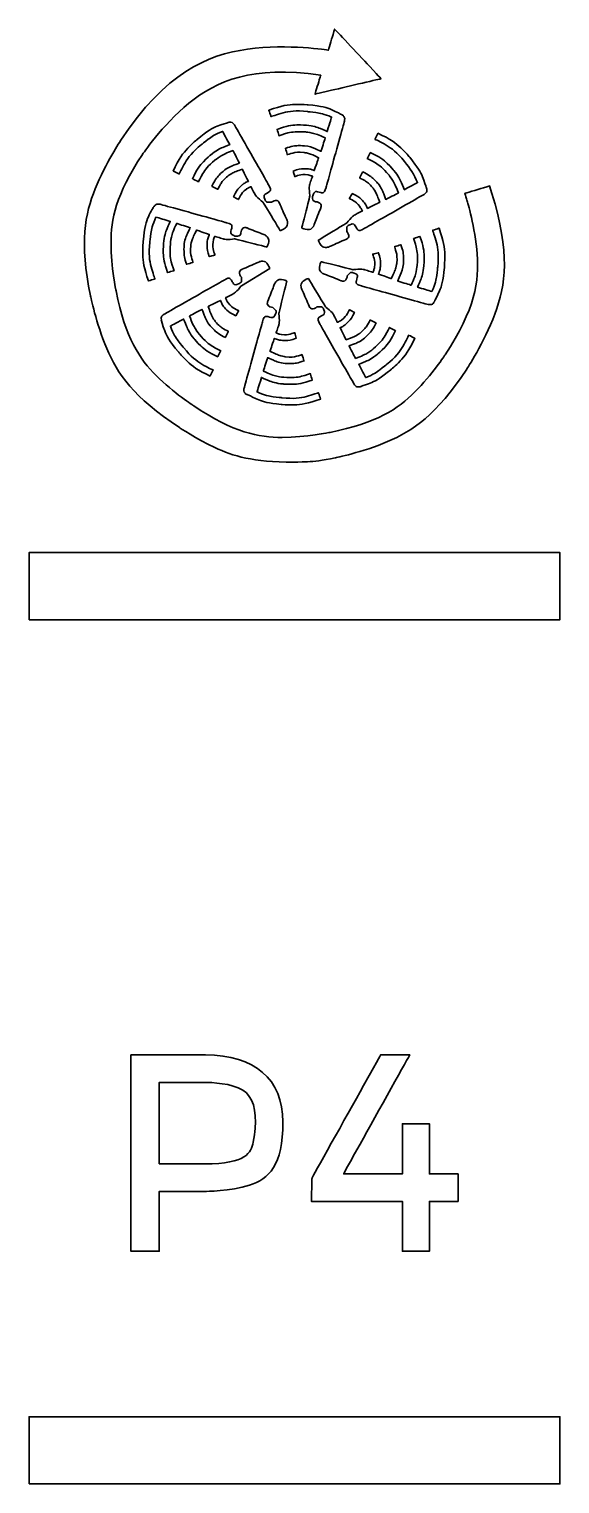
# Model space of a CAD drawing. Extents: x 6336 to 10269, y -393 to 3371.
# Drawn here: x 9128.63 to 9138.13, y 2107.31 to 2133.35 of the extents above; entities that cross this region are included whole.
import ezdxf

# ---------------------------------------------------------------- set-up
doc = ezdxf.new("R2010")
doc.units = 0
doc.header["$LTSCALE"] = 5
doc.layers.add('1', color=7, linetype='CONTINUOUS', true_color=0xffffff)

msp = doc.modelspace()

# ---------------------------------------------------------------- linework, layer by layer
at = {"layer": '1', "color": 7, "linetype": 'Continuous', "lineweight": 35}
for points, knots in [([(9136.909, 2130.409), (9136.909, 2130.409), (9136.868, 2130.543), (9136.868, 2130.543), (9136.868, 2130.543), (9136.868, 2130.543), (9136.425, 2130.409), (9136.425, 2130.409), (9136.425, 2130.409), (9136.425, 2130.409), (9136.466, 2130.274), (9136.466, 2130.274), (9136.466, 2130.274), (9136.755, 2129.34), (9136.611, 2128.336), (9136.073, 2127.52), (9136.073, 2127.52), (9135.594, 2126.797), (9134.862, 2126.303), (9134.012, 2126.13), (9134.012, 2126.13), (9133.163, 2125.955), (9132.296, 2126.124), (9131.572, 2126.604), (9131.572, 2126.604), (9130.848, 2127.081), (9130.354, 2127.813), (9130.182, 2128.664), (9130.182, 2128.664), (9130.007, 2129.513), (9130.175, 2130.38), (9130.655, 2131.104), (9130.655, 2131.104), (9131.339, 2132.139), (9132.616, 2132.705), (9133.846, 2132.523), (9133.846, 2132.523), (9133.846, 2132.523), (9133.743, 2132.185), (9133.743, 2132.185), (9133.743, 2132.185), (9133.743, 2132.185), (9134.927, 2132.461), (9134.927, 2132.461), (9134.927, 2132.461), (9134.927, 2132.461), (9134.095, 2133.349), (9134.095, 2133.349), (9134.095, 2133.349), (9134.095, 2133.349), (9133.981, 2132.971), (9133.981, 2132.971), (9133.981, 2132.971), (9132.553, 2133.212), (9131.066, 2132.567), (9130.268, 2131.359), (9130.268, 2131.359), (9129.721, 2130.533), (9129.529, 2129.542), (9129.726, 2128.572), (9129.726, 2128.572), (9129.924, 2127.599), (9130.489, 2126.763), (9131.316, 2126.216), (9131.316, 2126.216), (9131.925, 2125.813), (9132.631, 2125.599), (9133.357, 2125.599), (9133.357, 2125.599), (9133.608, 2125.599), (9133.86, 2125.625), (9134.105, 2125.675), (9134.105, 2125.675), (9135.076, 2125.873), (9135.912, 2126.437), (9136.459, 2127.264), (9136.459, 2127.264), (9137.075, 2128.195), (9137.239, 2129.341), (9136.909, 2130.409)], [0, 0, 0, 0, 0.047619, 0.047619, 0.047619, 0.071429, 0.095238, 0.095238, 0.095238, 0.119048, 0.142857, 0.142857, 0.142857, 0.166667, 0.190476, 0.190476, 0.190476, 0.214286, 0.238095, 0.238095, 0.238095, 0.261905, 0.285714, 0.285714, 0.285714, 0.309524, 0.333333, 0.333333, 0.333333, 0.357143, 0.380952, 0.380952, 0.380952, 0.404762, 0.428571, 0.428571, 0.428571, 0.452381, 0.47619, 0.47619, 0.47619, 0.5, 0.52381, 0.52381, 0.52381, 0.547619, 0.571429, 0.571429, 0.571429, 0.595238, 0.619048, 0.619048, 0.619048, 0.642857, 0.666667, 0.666667, 0.666667, 0.690476, 0.714286, 0.714286, 0.714286, 0.738095, 0.761905, 0.761905, 0.761905, 0.785714, 0.809524, 0.809524, 0.809524, 0.833333, 0.857143, 0.857143, 0.857143, 0.880952, 0.904762, 0.904762, 0.904762, 0.952381, 1, 1, 1, 1]), ([(9134.232, 2131.812), (9134.232, 2131.812), (9134.217, 2131.82), (9134.217, 2131.82), (9134.217, 2131.82), (9134.217, 2131.82), (9134.216, 2131.82), (9134.216, 2131.82), (9134.216, 2131.82), (9134.043, 2131.918), (9133.869, 2131.97), (9133.622, 2131.994), (9133.622, 2131.994), (9133.395, 2132.013), (9133.144, 2131.981), (9132.918, 2131.897), (9132.918, 2131.897), (9132.918, 2131.897), (9132.955, 2131.782), (9132.955, 2131.782), (9132.955, 2131.782), (9133.167, 2131.861), (9133.397, 2131.898), (9133.612, 2131.872), (9133.612, 2131.872), (9133.764, 2131.859), (9133.901, 2131.833), (9134.041, 2131.775), (9134.041, 2131.775), (9134.02, 2131.707), (9133.992, 2131.614), (9133.962, 2131.516), (9133.962, 2131.516), (9133.841, 2131.573), (9133.715, 2131.615), (9133.589, 2131.628), (9133.589, 2131.628), (9133.422, 2131.644), (9133.233, 2131.618), (9133.064, 2131.554), (9133.064, 2131.554), (9133.064, 2131.554), (9133.102, 2131.441), (9133.102, 2131.441), (9133.102, 2131.441), (9133.255, 2131.499), (9133.424, 2131.52), (9133.577, 2131.508), (9133.577, 2131.508), (9133.695, 2131.495), (9133.813, 2131.455), (9133.926, 2131.402), (9133.926, 2131.402), (9133.898, 2131.311), (9133.871, 2131.225), (9133.849, 2131.16), (9133.849, 2131.16), (9133.757, 2131.206), (9133.641, 2131.253), (9133.553, 2131.261), (9133.553, 2131.261), (9133.447, 2131.268), (9133.323, 2131.255), (9133.214, 2131.214), (9133.214, 2131.214), (9133.214, 2131.214), (9133.251, 2131.1), (9133.251, 2131.1), (9133.251, 2131.1), (9133.345, 2131.136), (9133.448, 2131.152), (9133.543, 2131.14), (9133.543, 2131.14), (9133.616, 2131.133), (9133.725, 2131.089), (9133.809, 2131.046), (9133.809, 2131.046), (9133.785, 2130.978), (9133.757, 2130.897), (9133.73, 2130.817), (9133.73, 2130.817), (9133.694, 2130.831), (9133.658, 2130.843), (9133.628, 2130.847), (9133.628, 2130.847), (9133.543, 2130.854), (9133.443, 2130.843), (9133.355, 2130.809), (9133.355, 2130.809), (9133.355, 2130.809), (9133.381, 2130.709), (9133.381, 2130.709), (9133.381, 2130.709), (9133.458, 2130.739), (9133.541, 2130.752), (9133.616, 2130.742), (9133.616, 2130.742), (9133.616, 2130.742), (9133.698, 2130.718), (9133.698, 2130.718), (9133.698, 2130.718), (9133.672, 2130.64), (9133.652, 2130.578), (9133.647, 2130.56), (9133.647, 2130.56), (9133.633, 2130.519), (9133.652, 2130.367), (9133.652, 2130.367), (9133.652, 2130.367), (9133.652, 2130.367), (9133.506, 2129.792), (9133.506, 2129.792), (9133.506, 2129.792), (9133.506, 2129.792), (9133.547, 2129.768), (9133.608, 2129.76), (9133.608, 2129.76), (9133.669, 2129.75), (9133.719, 2129.823), (9133.719, 2129.823), (9133.719, 2129.823), (9133.719, 2129.823), (9133.813, 2130.068), (9133.848, 2130.149), (9133.848, 2130.149), (9133.882, 2130.231), (9133.786, 2130.256), (9133.759, 2130.258), (9133.759, 2130.258), (9133.732, 2130.262), (9133.703, 2130.284), (9133.7, 2130.317), (9133.7, 2130.317), (9133.697, 2130.349), (9133.7, 2130.363), (9133.725, 2130.41), (9133.725, 2130.41), (9133.746, 2130.457), (9133.801, 2130.434), (9133.847, 2130.422), (9133.847, 2130.422), (9133.895, 2130.41), (9133.92, 2130.442), (9133.941, 2130.515), (9133.941, 2130.515), (9133.962, 2130.588), (9134.248, 2131.619), (9134.271, 2131.704), (9134.271, 2131.704), (9134.284, 2131.754), (9134.266, 2131.782), (9134.247, 2131.799), (9134.247, 2131.799), (9134.247, 2131.799), (9134.249, 2131.803), (9134.249, 2131.803), (9134.249, 2131.803), (9134.249, 2131.803), (9134.232, 2131.812), (9134.232, 2131.812)], [0, 0, 0, 0, 0.02439, 0.02439, 0.02439, 0.036585, 0.04878, 0.04878, 0.04878, 0.060976, 0.073171, 0.073171, 0.073171, 0.085366, 0.097561, 0.097561, 0.097561, 0.109756, 0.121951, 0.121951, 0.121951, 0.134146, 0.146341, 0.146341, 0.146341, 0.158537, 0.170732, 0.170732, 0.170732, 0.182927, 0.195122, 0.195122, 0.195122, 0.207317, 0.219512, 0.219512, 0.219512, 0.231707, 0.243902, 0.243902, 0.243902, 0.256098, 0.268293, 0.268293, 0.268293, 0.280488, 0.292683, 0.292683, 0.292683, 0.304878, 0.317073, 0.317073, 0.317073, 0.329268, 0.341463, 0.341463, 0.341463, 0.353659, 0.365854, 0.365854, 0.365854, 0.378049, 0.390244, 0.390244, 0.390244, 0.402439, 0.414634, 0.414634, 0.414634, 0.426829, 0.439024, 0.439024, 0.439024, 0.45122, 0.463415, 0.463415, 0.463415, 0.47561, 0.487805, 0.487805, 0.487805, 0.5, 0.512195, 0.512195, 0.512195, 0.52439, 0.536585, 0.536585, 0.536585, 0.54878, 0.560976, 0.560976, 0.560976, 0.573171, 0.585366, 0.585366, 0.585366, 0.597561, 0.609756, 0.609756, 0.609756, 0.621951, 0.634146, 0.634146, 0.634146, 0.646341, 0.658537, 0.658537, 0.658537, 0.670732, 0.682927, 0.682927, 0.682927, 0.695122, 0.707317, 0.707317, 0.707317, 0.719512, 0.731707, 0.731707, 0.731707, 0.743902, 0.756098, 0.756098, 0.756098, 0.768293, 0.780488, 0.780488, 0.780488, 0.792683, 0.804878, 0.804878, 0.804878, 0.817073, 0.829268, 0.829268, 0.829268, 0.841463, 0.853659, 0.853659, 0.853659, 0.865854, 0.878049, 0.878049, 0.878049, 0.890244, 0.902439, 0.902439, 0.902439, 0.914634, 0.926829, 0.926829, 0.926829, 0.939024, 0.95122, 0.95122, 0.95122, 0.97561, 1, 1, 1, 1]), ([(9132.302, 2131.633), (9132.275, 2131.678), (9132.241, 2131.684), (9132.215, 2131.682), (9132.215, 2131.682), (9132.215, 2131.682), (9132.214, 2131.684), (9132.214, 2131.684), (9132.214, 2131.684), (9132.214, 2131.684), (9132.201, 2131.681), (9132.201, 2131.681), (9132.201, 2131.681), (9132.201, 2131.681), (9132.183, 2131.676), (9132.183, 2131.676), (9132.183, 2131.676), (9132.183, 2131.676), (9132.177, 2131.673), (9132.177, 2131.673), (9132.177, 2131.673), (9131.987, 2131.621), (9131.827, 2131.533), (9131.635, 2131.376), (9131.635, 2131.376), (9131.461, 2131.23), (9131.307, 2131.03), (9131.206, 2130.809), (9131.206, 2130.809), (9131.206, 2130.809), (9131.313, 2130.755), (9131.313, 2130.755), (9131.313, 2130.755), (9131.407, 2130.96), (9131.545, 2131.15), (9131.713, 2131.284), (9131.713, 2131.284), (9131.832, 2131.382), (9131.948, 2131.461), (9132.09, 2131.519), (9132.09, 2131.519), (9132.123, 2131.458), (9132.17, 2131.372), (9132.218, 2131.281), (9132.218, 2131.281), (9132.091, 2131.235), (9131.97, 2131.175), (9131.872, 2131.094), (9131.872, 2131.094), (9131.742, 2130.987), (9131.627, 2130.836), (9131.551, 2130.672), (9131.551, 2130.672), (9131.551, 2130.672), (9131.658, 2130.618), (9131.658, 2130.618), (9131.658, 2130.618), (9131.726, 2130.766), (9131.83, 2130.901), (9131.949, 2131.001), (9131.949, 2131.001), (9132.04, 2131.076), (9132.155, 2131.132), (9132.275, 2131.175), (9132.275, 2131.175), (9132.319, 2131.091), (9132.36, 2131.012), (9132.391, 2130.95), (9132.391, 2130.95), (9132.293, 2130.917), (9132.174, 2130.867), (9132.106, 2130.809), (9132.106, 2130.809), (9132.025, 2130.74), (9131.947, 2130.643), (9131.898, 2130.536), (9131.898, 2130.536), (9131.898, 2130.536), (9132.005, 2130.482), (9132.005, 2130.482), (9132.005, 2130.482), (9132.046, 2130.574), (9132.108, 2130.658), (9132.183, 2130.718), (9132.183, 2130.718), (9132.24, 2130.765), (9132.352, 2130.812), (9132.444, 2130.841), (9132.444, 2130.841), (9132.475, 2130.776), (9132.513, 2130.698), (9132.551, 2130.624), (9132.551, 2130.624), (9132.512, 2130.608), (9132.477, 2130.59), (9132.451, 2130.57), (9132.451, 2130.57), (9132.386, 2130.514), (9132.323, 2130.437), (9132.285, 2130.349), (9132.285, 2130.349), (9132.285, 2130.349), (9132.374, 2130.298), (9132.374, 2130.298), (9132.374, 2130.298), (9132.407, 2130.372), (9132.456, 2130.441), (9132.517, 2130.486), (9132.517, 2130.486), (9132.517, 2130.486), (9132.598, 2130.53), (9132.598, 2130.53), (9132.598, 2130.53), (9132.635, 2130.457), (9132.665, 2130.4), (9132.673, 2130.383), (9132.673, 2130.383), (9132.694, 2130.344), (9132.815, 2130.25), (9132.815, 2130.25), (9132.815, 2130.25), (9132.815, 2130.25), (9133.12, 2129.742), (9133.12, 2129.742), (9133.12, 2129.742), (9133.12, 2129.742), (9133.165, 2129.754), (9133.215, 2129.792), (9133.215, 2129.792), (9133.265, 2129.829), (9133.248, 2129.916), (9133.248, 2129.916), (9133.248, 2129.916), (9133.248, 2129.916), (9133.14, 2130.155), (9133.107, 2130.236), (9133.107, 2130.236), (9133.074, 2130.317), (9132.987, 2130.266), (9132.967, 2130.25), (9132.967, 2130.25), (9132.967, 2130.25), (9132.885, 2130.25), (9132.885, 2130.25), (9132.885, 2130.25), (9132.861, 2130.271), (9132.851, 2130.284), (9132.834, 2130.334), (9132.834, 2130.334), (9132.819, 2130.383), (9132.873, 2130.403), (9132.913, 2130.428), (9132.913, 2130.428), (9132.954, 2130.452), (9132.95, 2130.495), (9132.913, 2130.56), (9132.913, 2130.56), (9132.877, 2130.626), (9132.348, 2131.556), (9132.302, 2131.633)], [0, 0, 0, 0, 0.02439, 0.02439, 0.02439, 0.036585, 0.04878, 0.04878, 0.04878, 0.060976, 0.073171, 0.073171, 0.073171, 0.085366, 0.097561, 0.097561, 0.097561, 0.109756, 0.121951, 0.121951, 0.121951, 0.134146, 0.146341, 0.146341, 0.146341, 0.158537, 0.170732, 0.170732, 0.170732, 0.182927, 0.195122, 0.195122, 0.195122, 0.207317, 0.219512, 0.219512, 0.219512, 0.231707, 0.243902, 0.243902, 0.243902, 0.256098, 0.268293, 0.268293, 0.268293, 0.280488, 0.292683, 0.292683, 0.292683, 0.304878, 0.317073, 0.317073, 0.317073, 0.329268, 0.341463, 0.341463, 0.341463, 0.353659, 0.365854, 0.365854, 0.365854, 0.378049, 0.390244, 0.390244, 0.390244, 0.402439, 0.414634, 0.414634, 0.414634, 0.426829, 0.439024, 0.439024, 0.439024, 0.45122, 0.463415, 0.463415, 0.463415, 0.47561, 0.487805, 0.487805, 0.487805, 0.5, 0.512195, 0.512195, 0.512195, 0.52439, 0.536585, 0.536585, 0.536585, 0.54878, 0.560976, 0.560976, 0.560976, 0.573171, 0.585366, 0.585366, 0.585366, 0.597561, 0.609756, 0.609756, 0.609756, 0.621951, 0.634146, 0.634146, 0.634146, 0.646341, 0.658537, 0.658537, 0.658537, 0.670732, 0.682927, 0.682927, 0.682927, 0.695122, 0.707317, 0.707317, 0.707317, 0.719512, 0.731707, 0.731707, 0.731707, 0.743902, 0.756098, 0.756098, 0.756098, 0.768293, 0.780488, 0.780488, 0.780488, 0.792683, 0.804878, 0.804878, 0.804878, 0.817073, 0.829268, 0.829268, 0.829268, 0.841463, 0.853659, 0.853659, 0.853659, 0.865854, 0.878049, 0.878049, 0.878049, 0.890244, 0.902439, 0.902439, 0.902439, 0.914634, 0.926829, 0.926829, 0.926829, 0.939024, 0.95122, 0.95122, 0.95122, 0.97561, 1, 1, 1, 1]), ([(9135.345, 2130.978), (9135.443, 2130.859), (9135.522, 2130.743), (9135.579, 2130.601), (9135.579, 2130.601), (9135.518, 2130.568), (9135.432, 2130.522), (9135.342, 2130.474), (9135.342, 2130.474), (9135.295, 2130.6), (9135.235, 2130.721), (9135.154, 2130.819), (9135.154, 2130.819), (9135.049, 2130.949), (9134.897, 2131.063), (9134.733, 2131.138), (9134.733, 2131.138), (9134.733, 2131.138), (9134.678, 2131.031), (9134.678, 2131.031), (9134.678, 2131.031), (9134.827, 2130.964), (9134.962, 2130.861), (9135.062, 2130.742), (9135.062, 2130.742), (9135.137, 2130.65), (9135.193, 2130.536), (9135.235, 2130.416), (9135.235, 2130.416), (9135.152, 2130.372), (9135.071, 2130.331), (9135.01, 2130.3), (9135.01, 2130.3), (9134.977, 2130.398), (9134.928, 2130.515), (9134.871, 2130.585), (9134.871, 2130.585), (9134.801, 2130.664), (9134.704, 2130.743), (9134.598, 2130.792), (9134.598, 2130.792), (9134.598, 2130.792), (9134.543, 2130.685), (9134.543, 2130.685), (9134.543, 2130.685), (9134.635, 2130.644), (9134.719, 2130.583), (9134.778, 2130.507), (9134.778, 2130.507), (9134.825, 2130.451), (9134.872, 2130.34), (9134.902, 2130.247), (9134.902, 2130.247), (9134.837, 2130.217), (9134.759, 2130.178), (9134.684, 2130.141), (9134.684, 2130.141), (9134.669, 2130.178), (9134.65, 2130.213), (9134.629, 2130.239), (9134.629, 2130.239), (9134.575, 2130.305), (9134.498, 2130.368), (9134.411, 2130.406), (9134.411, 2130.406), (9134.411, 2130.406), (9134.358, 2130.315), (9134.358, 2130.315), (9134.358, 2130.315), (9134.435, 2130.282), (9134.502, 2130.234), (9134.547, 2130.173), (9134.547, 2130.173), (9134.547, 2130.173), (9134.592, 2130.093), (9134.592, 2130.093), (9134.592, 2130.093), (9134.519, 2130.056), (9134.462, 2130.027), (9134.446, 2130.019), (9134.446, 2130.019), (9134.406, 2129.999), (9134.311, 2129.878), (9134.311, 2129.878), (9134.311, 2129.878), (9134.311, 2129.878), (9133.804, 2129.572), (9133.804, 2129.572), (9133.804, 2129.572), (9133.804, 2129.572), (9133.817, 2129.527), (9133.854, 2129.478), (9133.854, 2129.478), (9133.891, 2129.428), (9133.976, 2129.445), (9133.976, 2129.445), (9133.976, 2129.445), (9133.976, 2129.445), (9134.217, 2129.553), (9134.298, 2129.584), (9134.298, 2129.584), (9134.379, 2129.619), (9134.328, 2129.705), (9134.311, 2129.726), (9134.311, 2129.726), (9134.311, 2129.726), (9134.311, 2129.808), (9134.311, 2129.808), (9134.311, 2129.808), (9134.332, 2129.832), (9134.346, 2129.841), (9134.394, 2129.858), (9134.394, 2129.858), (9134.443, 2129.875), (9134.465, 2129.821), (9134.49, 2129.778), (9134.49, 2129.778), (9134.515, 2129.738), (9134.556, 2129.742), (9134.622, 2129.778), (9134.622, 2129.778), (9134.688, 2129.816), (9135.618, 2130.346), (9135.695, 2130.39), (9135.695, 2130.39), (9135.739, 2130.416), (9135.746, 2130.451), (9135.744, 2130.476), (9135.744, 2130.476), (9135.744, 2130.476), (9135.745, 2130.476), (9135.745, 2130.476), (9135.745, 2130.476), (9135.745, 2130.476), (9135.744, 2130.479), (9135.744, 2130.479), (9135.744, 2130.479), (9135.744, 2130.479), (9135.738, 2130.511), (9135.738, 2130.511), (9135.738, 2130.511), (9135.738, 2130.511), (9135.729, 2130.531), (9135.729, 2130.531), (9135.729, 2130.531), (9135.676, 2130.713), (9135.589, 2130.869), (9135.438, 2131.055), (9135.438, 2131.055), (9135.292, 2131.23), (9135.091, 2131.384), (9134.87, 2131.484), (9134.87, 2131.484), (9134.87, 2131.484), (9134.816, 2131.377), (9134.816, 2131.377), (9134.816, 2131.377), (9135.022, 2131.284), (9135.211, 2131.145), (9135.345, 2130.978)], [0, 0, 0, 0, 0.02439, 0.02439, 0.02439, 0.036585, 0.04878, 0.04878, 0.04878, 0.060976, 0.073171, 0.073171, 0.073171, 0.085366, 0.097561, 0.097561, 0.097561, 0.109756, 0.121951, 0.121951, 0.121951, 0.134146, 0.146341, 0.146341, 0.146341, 0.158537, 0.170732, 0.170732, 0.170732, 0.182927, 0.195122, 0.195122, 0.195122, 0.207317, 0.219512, 0.219512, 0.219512, 0.231707, 0.243902, 0.243902, 0.243902, 0.256098, 0.268293, 0.268293, 0.268293, 0.280488, 0.292683, 0.292683, 0.292683, 0.304878, 0.317073, 0.317073, 0.317073, 0.329268, 0.341463, 0.341463, 0.341463, 0.353659, 0.365854, 0.365854, 0.365854, 0.378049, 0.390244, 0.390244, 0.390244, 0.402439, 0.414634, 0.414634, 0.414634, 0.426829, 0.439024, 0.439024, 0.439024, 0.45122, 0.463415, 0.463415, 0.463415, 0.47561, 0.487805, 0.487805, 0.487805, 0.5, 0.512195, 0.512195, 0.512195, 0.52439, 0.536585, 0.536585, 0.536585, 0.54878, 0.560976, 0.560976, 0.560976, 0.573171, 0.585366, 0.585366, 0.585366, 0.597561, 0.609756, 0.609756, 0.609756, 0.621951, 0.634146, 0.634146, 0.634146, 0.646341, 0.658537, 0.658537, 0.658537, 0.670732, 0.682927, 0.682927, 0.682927, 0.695122, 0.707317, 0.707317, 0.707317, 0.719512, 0.731707, 0.731707, 0.731707, 0.743902, 0.756098, 0.756098, 0.756098, 0.768293, 0.780488, 0.780488, 0.780488, 0.792683, 0.804878, 0.804878, 0.804878, 0.817073, 0.829268, 0.829268, 0.829268, 0.841463, 0.853659, 0.853659, 0.853659, 0.865854, 0.878049, 0.878049, 0.878049, 0.890244, 0.902439, 0.902439, 0.902439, 0.914634, 0.926829, 0.926829, 0.926829, 0.939024, 0.95122, 0.95122, 0.95122, 0.97561, 1, 1, 1, 1]), ([(9130.896, 2129.985), (9130.962, 2129.965), (9131.055, 2129.937), (9131.153, 2129.906), (9131.153, 2129.906), (9131.092, 2129.779), (9131.046, 2129.645), (9131.034, 2129.513), (9131.034, 2129.513), (9131.018, 2129.347), (9131.043, 2129.159), (9131.105, 2128.99), (9131.105, 2128.99), (9131.105, 2128.99), (9131.22, 2129.027), (9131.22, 2129.027), (9131.22, 2129.027), (9131.163, 2129.181), (9131.14, 2129.348), (9131.155, 2129.502), (9131.155, 2129.502), (9131.167, 2129.626), (9131.21, 2129.752), (9131.268, 2129.87), (9131.268, 2129.87), (9131.358, 2129.842), (9131.444, 2129.815), (9131.51, 2129.793), (9131.51, 2129.793), (9131.461, 2129.698), (9131.409, 2129.572), (9131.4, 2129.479), (9131.4, 2129.479), (9131.395, 2129.372), (9131.406, 2129.248), (9131.447, 2129.138), (9131.447, 2129.138), (9131.447, 2129.138), (9131.561, 2129.175), (9131.561, 2129.175), (9131.561, 2129.175), (9131.526, 2129.27), (9131.509, 2129.373), (9131.52, 2129.469), (9131.52, 2129.469), (9131.529, 2129.546), (9131.579, 2129.665), (9131.625, 2129.752), (9131.625, 2129.752), (9131.691, 2129.728), (9131.773, 2129.7), (9131.852, 2129.674), (9131.852, 2129.674), (9131.834, 2129.631), (9131.819, 2129.589), (9131.815, 2129.553), (9131.815, 2129.553), (9131.808, 2129.469), (9131.818, 2129.369), (9131.852, 2129.28), (9131.852, 2129.28), (9131.852, 2129.28), (9131.952, 2129.307), (9131.952, 2129.307), (9131.952, 2129.307), (9131.923, 2129.384), (9131.909, 2129.465), (9131.92, 2129.541), (9131.92, 2129.541), (9131.923, 2129.57), (9131.936, 2129.605), (9131.951, 2129.642), (9131.951, 2129.642), (9132.032, 2129.615), (9132.097, 2129.595), (9132.114, 2129.59), (9132.114, 2129.59), (9132.157, 2129.575), (9132.309, 2129.594), (9132.309, 2129.594), (9132.309, 2129.594), (9132.309, 2129.594), (9132.884, 2129.448), (9132.884, 2129.448), (9132.884, 2129.448), (9132.884, 2129.448), (9132.907, 2129.489), (9132.917, 2129.55), (9132.917, 2129.55), (9132.925, 2129.612), (9132.852, 2129.662), (9132.852, 2129.662), (9132.852, 2129.662), (9132.852, 2129.662), (9132.608, 2129.756), (9132.527, 2129.79), (9132.527, 2129.79), (9132.447, 2129.825), (9132.421, 2129.727), (9132.418, 2129.701), (9132.418, 2129.701), (9132.415, 2129.675), (9132.391, 2129.645), (9132.359, 2129.642), (9132.359, 2129.642), (9132.328, 2129.64), (9132.311, 2129.642), (9132.265, 2129.666), (9132.265, 2129.666), (9132.219, 2129.69), (9132.241, 2129.743), (9132.254, 2129.789), (9132.254, 2129.789), (9132.266, 2129.836), (9132.234, 2129.863), (9132.16, 2129.882), (9132.16, 2129.882), (9132.087, 2129.905), (9131.057, 2130.191), (9130.971, 2130.213), (9130.971, 2130.213), (9130.907, 2130.229), (9130.875, 2130.192), (9130.863, 2130.172), (9130.863, 2130.172), (9130.863, 2130.172), (9130.859, 2130.173), (9130.859, 2130.173), (9130.859, 2130.173), (9130.748, 2129.991), (9130.692, 2129.809), (9130.668, 2129.547), (9130.668, 2129.547), (9130.647, 2129.319), (9130.68, 2129.069), (9130.764, 2128.841), (9130.764, 2128.841), (9130.764, 2128.841), (9130.878, 2128.879), (9130.878, 2128.879), (9130.878, 2128.879), (9130.8, 2129.091), (9130.763, 2129.322), (9130.788, 2129.536), (9130.788, 2129.536), (9130.804, 2129.695), (9130.831, 2129.838), (9130.896, 2129.985)], [0, 0, 0, 0, 0.026316, 0.026316, 0.026316, 0.039474, 0.052632, 0.052632, 0.052632, 0.065789, 0.078947, 0.078947, 0.078947, 0.092105, 0.105263, 0.105263, 0.105263, 0.118421, 0.131579, 0.131579, 0.131579, 0.144737, 0.157895, 0.157895, 0.157895, 0.171053, 0.184211, 0.184211, 0.184211, 0.197368, 0.210526, 0.210526, 0.210526, 0.223684, 0.236842, 0.236842, 0.236842, 0.25, 0.263158, 0.263158, 0.263158, 0.276316, 0.289474, 0.289474, 0.289474, 0.302632, 0.315789, 0.315789, 0.315789, 0.328947, 0.342105, 0.342105, 0.342105, 0.355263, 0.368421, 0.368421, 0.368421, 0.381579, 0.394737, 0.394737, 0.394737, 0.407895, 0.421053, 0.421053, 0.421053, 0.434211, 0.447368, 0.447368, 0.447368, 0.460526, 0.473684, 0.473684, 0.473684, 0.486842, 0.5, 0.5, 0.5, 0.513158, 0.526316, 0.526316, 0.526316, 0.539474, 0.552632, 0.552632, 0.552632, 0.565789, 0.578947, 0.578947, 0.578947, 0.592105, 0.605263, 0.605263, 0.605263, 0.618421, 0.631579, 0.631579, 0.631579, 0.644737, 0.657895, 0.657895, 0.657895, 0.671053, 0.684211, 0.684211, 0.684211, 0.697368, 0.710526, 0.710526, 0.710526, 0.723684, 0.736842, 0.736842, 0.736842, 0.75, 0.763158, 0.763158, 0.763158, 0.776316, 0.789474, 0.789474, 0.789474, 0.802632, 0.815789, 0.815789, 0.815789, 0.828947, 0.842105, 0.842105, 0.842105, 0.855263, 0.868421, 0.868421, 0.868421, 0.881579, 0.894737, 0.894737, 0.894737, 0.907895, 0.921053, 0.921053, 0.921053, 0.934211, 0.947368, 0.947368, 0.947368, 0.973684, 1, 1, 1, 1]), ([(9135.836, 2128.652), (9135.769, 2128.671), (9135.675, 2128.7), (9135.578, 2128.73), (9135.578, 2128.73), (9135.636, 2128.855), (9135.681, 2128.986), (9135.693, 2129.114), (9135.693, 2129.114), (9135.709, 2129.282), (9135.683, 2129.469), (9135.622, 2129.638), (9135.622, 2129.638), (9135.622, 2129.638), (9135.507, 2129.601), (9135.507, 2129.601), (9135.507, 2129.601), (9135.564, 2129.447), (9135.586, 2129.28), (9135.573, 2129.126), (9135.573, 2129.126), (9135.561, 2129.005), (9135.519, 2128.882), (9135.462, 2128.766), (9135.462, 2128.766), (9135.373, 2128.794), (9135.287, 2128.821), (9135.221, 2128.843), (9135.221, 2128.843), (9135.269, 2128.936), (9135.318, 2129.059), (9135.327, 2129.149), (9135.327, 2129.149), (9135.333, 2129.255), (9135.321, 2129.38), (9135.28, 2129.489), (9135.28, 2129.489), (9135.28, 2129.489), (9135.167, 2129.454), (9135.167, 2129.454), (9135.167, 2129.454), (9135.202, 2129.358), (9135.218, 2129.255), (9135.206, 2129.159), (9135.206, 2129.159), (9135.199, 2129.084), (9135.152, 2128.971), (9135.107, 2128.884), (9135.107, 2128.884), (9135.039, 2128.908), (9134.958, 2128.936), (9134.879, 2128.962), (9134.879, 2128.962), (9134.895, 2129.002), (9134.908, 2129.041), (9134.912, 2129.075), (9134.912, 2129.075), (9134.92, 2129.159), (9134.908, 2129.259), (9134.875, 2129.348), (9134.875, 2129.348), (9134.875, 2129.348), (9134.774, 2129.321), (9134.774, 2129.321), (9134.774, 2129.321), (9134.805, 2129.244), (9134.818, 2129.162), (9134.807, 2129.086), (9134.807, 2129.086), (9134.804, 2129.06), (9134.793, 2129.028), (9134.78, 2128.995), (9134.78, 2128.995), (9134.701, 2129.02), (9134.64, 2129.04), (9134.623, 2129.046), (9134.623, 2129.046), (9134.58, 2129.059), (9134.428, 2129.042), (9134.428, 2129.042), (9134.428, 2129.042), (9134.428, 2129.042), (9133.854, 2129.186), (9133.854, 2129.186), (9133.854, 2129.186), (9133.854, 2129.186), (9133.83, 2129.146), (9133.822, 2129.083), (9133.822, 2129.083), (9133.812, 2129.023), (9133.885, 2128.973), (9133.885, 2128.973), (9133.885, 2128.973), (9133.885, 2128.973), (9134.131, 2128.879), (9134.212, 2128.844), (9134.212, 2128.844), (9134.291, 2128.811), (9134.318, 2128.908), (9134.32, 2128.934), (9134.32, 2128.934), (9134.32, 2128.934), (9134.379, 2128.991), (9134.379, 2128.991), (9134.379, 2128.991), (9134.411, 2128.995), (9134.425, 2128.991), (9134.472, 2128.969), (9134.472, 2128.969), (9134.519, 2128.946), (9134.495, 2128.892), (9134.484, 2128.846), (9134.484, 2128.846), (9134.472, 2128.798), (9134.504, 2128.773), (9134.577, 2128.751), (9134.577, 2128.751), (9134.65, 2128.731), (9135.68, 2128.443), (9135.767, 2128.421), (9135.767, 2128.421), (9135.822, 2128.407), (9135.852, 2128.432), (9135.868, 2128.454), (9135.868, 2128.454), (9135.868, 2128.454), (9135.868, 2128.454), (9135.868, 2128.454), (9135.868, 2128.454), (9135.868, 2128.454), (9135.881, 2128.476), (9135.881, 2128.476), (9135.881, 2128.476), (9135.881, 2128.476), (9135.888, 2128.491), (9135.888, 2128.491), (9135.888, 2128.491), (9135.984, 2128.662), (9136.036, 2128.836), (9136.059, 2129.081), (9136.059, 2129.081), (9136.081, 2129.307), (9136.046, 2129.558), (9135.964, 2129.785), (9135.964, 2129.785), (9135.964, 2129.785), (9135.848, 2129.748), (9135.848, 2129.748), (9135.848, 2129.748), (9135.928, 2129.536), (9135.964, 2129.305), (9135.939, 2129.091), (9135.939, 2129.091), (9135.924, 2128.935), (9135.899, 2128.795), (9135.836, 2128.652)], [0, 0, 0, 0, 0.025, 0.025, 0.025, 0.0375, 0.05, 0.05, 0.05, 0.0625, 0.075, 0.075, 0.075, 0.0875, 0.1, 0.1, 0.1, 0.1125, 0.125, 0.125, 0.125, 0.1375, 0.15, 0.15, 0.15, 0.1625, 0.175, 0.175, 0.175, 0.1875, 0.2, 0.2, 0.2, 0.2125, 0.225, 0.225, 0.225, 0.2375, 0.25, 0.25, 0.25, 0.2625, 0.275, 0.275, 0.275, 0.2875, 0.3, 0.3, 0.3, 0.3125, 0.325, 0.325, 0.325, 0.3375, 0.35, 0.35, 0.35, 0.3625, 0.375, 0.375, 0.375, 0.3875, 0.4, 0.4, 0.4, 0.4125, 0.425, 0.425, 0.425, 0.4375, 0.45, 0.45, 0.45, 0.4625, 0.475, 0.475, 0.475, 0.4875, 0.5, 0.5, 0.5, 0.5125, 0.525, 0.525, 0.525, 0.5375, 0.55, 0.55, 0.55, 0.5625, 0.575, 0.575, 0.575, 0.5875, 0.6, 0.6, 0.6, 0.6125, 0.625, 0.625, 0.625, 0.6375, 0.65, 0.65, 0.65, 0.6625, 0.675, 0.675, 0.675, 0.6875, 0.7, 0.7, 0.7, 0.7125, 0.725, 0.725, 0.725, 0.7375, 0.75, 0.75, 0.75, 0.7625, 0.775, 0.775, 0.775, 0.7875, 0.8, 0.8, 0.8, 0.8125, 0.825, 0.825, 0.825, 0.8375, 0.85, 0.85, 0.85, 0.8625, 0.875, 0.875, 0.875, 0.8875, 0.9, 0.9, 0.9, 0.9125, 0.925, 0.925, 0.925, 0.9375, 0.95, 0.95, 0.95, 0.975, 1, 1, 1, 1]), ([(9132.426, 2128.756), (9132.426, 2128.756), (9132.934, 2129.062), (9132.934, 2129.062), (9132.934, 2129.062), (9132.934, 2129.062), (9132.921, 2129.108), (9132.884, 2129.157), (9132.884, 2129.157), (9132.848, 2129.208), (9132.761, 2129.191), (9132.761, 2129.191), (9132.761, 2129.191), (9132.761, 2129.191), (9132.522, 2129.083), (9132.439, 2129.05), (9132.439, 2129.05), (9132.359, 2129.017), (9132.409, 2128.93), (9132.426, 2128.909), (9132.426, 2128.909), (9132.426, 2128.909), (9132.426, 2128.828), (9132.426, 2128.828), (9132.426, 2128.828), (9132.405, 2128.803), (9132.392, 2128.794), (9132.342, 2128.776), (9132.342, 2128.776), (9132.292, 2128.761), (9132.272, 2128.814), (9132.248, 2128.856), (9132.248, 2128.856), (9132.222, 2128.896), (9132.181, 2128.894), (9132.115, 2128.856), (9132.115, 2128.856), (9132.05, 2128.819), (9131.12, 2128.289), (9131.042, 2128.244), (9131.042, 2128.244), (9130.993, 2128.214), (9130.99, 2128.174), (9130.995, 2128.148), (9130.995, 2128.148), (9130.995, 2128.148), (9130.992, 2128.147), (9130.992, 2128.147), (9130.992, 2128.147), (9131.044, 2127.94), (9131.132, 2127.772), (9131.301, 2127.57), (9131.301, 2127.57), (9131.447, 2127.394), (9131.647, 2127.241), (9131.866, 2127.139), (9131.866, 2127.139), (9131.866, 2127.139), (9131.921, 2127.246), (9131.921, 2127.246), (9131.921, 2127.246), (9131.716, 2127.341), (9131.526, 2127.479), (9131.393, 2127.647), (9131.393, 2127.647), (9131.292, 2127.768), (9131.212, 2127.885), (9131.155, 2128.032), (9131.155, 2128.032), (9131.215, 2128.065), (9131.301, 2128.111), (9131.392, 2128.159), (9131.392, 2128.159), (9131.439, 2128.03), (9131.5, 2127.905), (9131.582, 2127.805), (9131.582, 2127.805), (9131.688, 2127.675), (9131.841, 2127.56), (9132.004, 2127.485), (9132.004, 2127.485), (9132.004, 2127.485), (9132.058, 2127.592), (9132.058, 2127.592), (9132.058, 2127.592), (9131.909, 2127.661), (9131.775, 2127.763), (9131.676, 2127.883), (9131.676, 2127.883), (9131.599, 2127.976), (9131.54, 2128.093), (9131.498, 2128.216), (9131.498, 2128.216), (9131.582, 2128.26), (9131.662, 2128.302), (9131.724, 2128.332), (9131.724, 2128.332), (9131.756, 2128.233), (9131.808, 2128.11), (9131.866, 2128.04), (9131.866, 2128.04), (9131.937, 2127.959), (9132.033, 2127.88), (9132.14, 2127.831), (9132.14, 2127.831), (9132.14, 2127.831), (9132.195, 2127.938), (9132.195, 2127.938), (9132.195, 2127.938), (9132.103, 2127.98), (9132.019, 2128.041), (9131.959, 2128.116), (9131.959, 2128.116), (9131.91, 2128.176), (9131.862, 2128.292), (9131.833, 2128.385), (9131.833, 2128.385), (9131.898, 2128.416), (9131.976, 2128.454), (9132.05, 2128.492), (9132.05, 2128.492), (9132.067, 2128.451), (9132.086, 2128.412), (9132.107, 2128.384), (9132.107, 2128.384), (9132.162, 2128.32), (9132.239, 2128.256), (9132.328, 2128.218), (9132.328, 2128.218), (9132.328, 2128.218), (9132.379, 2128.309), (9132.379, 2128.309), (9132.379, 2128.309), (9132.304, 2128.341), (9132.235, 2128.39), (9132.19, 2128.451), (9132.19, 2128.451), (9132.173, 2128.472), (9132.157, 2128.505), (9132.143, 2128.539), (9132.143, 2128.539), (9132.216, 2128.577), (9132.275, 2128.607), (9132.291, 2128.616), (9132.291, 2128.616), (9132.332, 2128.637), (9132.426, 2128.756), (9132.426, 2128.756)], [0, 0, 0, 0, 0.026316, 0.026316, 0.026316, 0.039474, 0.052632, 0.052632, 0.052632, 0.065789, 0.078947, 0.078947, 0.078947, 0.092105, 0.105263, 0.105263, 0.105263, 0.118421, 0.131579, 0.131579, 0.131579, 0.144737, 0.157895, 0.157895, 0.157895, 0.171053, 0.184211, 0.184211, 0.184211, 0.197368, 0.210526, 0.210526, 0.210526, 0.223684, 0.236842, 0.236842, 0.236842, 0.25, 0.263158, 0.263158, 0.263158, 0.276316, 0.289474, 0.289474, 0.289474, 0.302632, 0.315789, 0.315789, 0.315789, 0.328947, 0.342105, 0.342105, 0.342105, 0.355263, 0.368421, 0.368421, 0.368421, 0.381579, 0.394737, 0.394737, 0.394737, 0.407895, 0.421053, 0.421053, 0.421053, 0.434211, 0.447368, 0.447368, 0.447368, 0.460526, 0.473684, 0.473684, 0.473684, 0.486842, 0.5, 0.5, 0.5, 0.513158, 0.526316, 0.526316, 0.526316, 0.539474, 0.552632, 0.552632, 0.552632, 0.565789, 0.578947, 0.578947, 0.578947, 0.592105, 0.605263, 0.605263, 0.605263, 0.618421, 0.631579, 0.631579, 0.631579, 0.644737, 0.657895, 0.657895, 0.657895, 0.671053, 0.684211, 0.684211, 0.684211, 0.697368, 0.710526, 0.710526, 0.710526, 0.723684, 0.736842, 0.736842, 0.736842, 0.75, 0.763158, 0.763158, 0.763158, 0.776316, 0.789474, 0.789474, 0.789474, 0.802632, 0.815789, 0.815789, 0.815789, 0.828947, 0.842105, 0.842105, 0.842105, 0.855263, 0.868421, 0.868421, 0.868421, 0.881579, 0.894737, 0.894737, 0.894737, 0.907895, 0.921053, 0.921053, 0.921053, 0.934211, 0.947368, 0.947368, 0.947368, 0.973684, 1, 1, 1, 1]), ([(9132.529, 2126.806), (9132.529, 2126.806), (9132.574, 2126.79), (9132.574, 2126.79), (9132.574, 2126.79), (9132.737, 2126.702), (9132.905, 2126.654), (9133.138, 2126.631), (9133.138, 2126.631), (9133.365, 2126.61), (9133.616, 2126.643), (9133.844, 2126.727), (9133.844, 2126.727), (9133.844, 2126.727), (9133.805, 2126.841), (9133.805, 2126.841), (9133.805, 2126.841), (9133.594, 2126.763), (9133.362, 2126.727), (9133.149, 2126.751), (9133.149, 2126.751), (9132.991, 2126.767), (9132.851, 2126.793), (9132.706, 2126.856), (9132.706, 2126.856), (9132.726, 2126.923), (9132.755, 2127.016), (9132.785, 2127.114), (9132.785, 2127.114), (9132.91, 2127.055), (9133.042, 2127.01), (9133.171, 2126.997), (9133.171, 2126.997), (9133.339, 2126.981), (9133.527, 2127.007), (9133.695, 2127.068), (9133.695, 2127.068), (9133.695, 2127.068), (9133.658, 2127.183), (9133.658, 2127.183), (9133.658, 2127.183), (9133.505, 2127.125), (9133.337, 2127.105), (9133.183, 2127.117), (9133.183, 2127.117), (9133.062, 2127.129), (9132.937, 2127.172), (9132.82, 2127.229), (9132.82, 2127.229), (9132.849, 2127.32), (9132.876, 2127.406), (9132.898, 2127.47), (9132.898, 2127.47), (9132.992, 2127.422), (9133.115, 2127.372), (9133.207, 2127.364), (9133.207, 2127.364), (9133.313, 2127.357), (9133.437, 2127.37), (9133.547, 2127.41), (9133.547, 2127.41), (9133.547, 2127.41), (9133.511, 2127.524), (9133.511, 2127.524), (9133.511, 2127.524), (9133.416, 2127.489), (9133.312, 2127.471), (9133.218, 2127.484), (9133.218, 2127.484), (9133.141, 2127.491), (9133.025, 2127.54), (9132.938, 2127.584), (9132.938, 2127.584), (9132.962, 2127.653), (9132.991, 2127.735), (9133.015, 2127.813), (9133.015, 2127.813), (9133.057, 2127.797), (9133.098, 2127.783), (9133.133, 2127.779), (9133.133, 2127.779), (9133.218, 2127.771), (9133.317, 2127.78), (9133.406, 2127.816), (9133.406, 2127.816), (9133.406, 2127.816), (9133.378, 2127.916), (9133.378, 2127.916), (9133.378, 2127.916), (9133.302, 2127.886), (9133.22, 2127.872), (9133.144, 2127.883), (9133.144, 2127.883), (9133.117, 2127.886), (9133.084, 2127.898), (9133.049, 2127.912), (9133.049, 2127.912), (9133.074, 2127.988), (9133.093, 2128.049), (9133.099, 2128.066), (9133.099, 2128.066), (9133.113, 2128.108), (9133.096, 2128.261), (9133.096, 2128.261), (9133.096, 2128.261), (9133.096, 2128.261), (9133.239, 2128.835), (9133.239, 2128.835), (9133.239, 2128.835), (9133.239, 2128.835), (9133.2, 2128.859), (9133.138, 2128.868), (9133.138, 2128.868), (9133.076, 2128.877), (9133.025, 2128.804), (9133.025, 2128.804), (9133.025, 2128.804), (9133.025, 2128.804), (9132.932, 2128.559), (9132.898, 2128.478), (9132.898, 2128.478), (9132.864, 2128.398), (9132.961, 2128.371), (9132.987, 2128.368), (9132.987, 2128.368), (9132.987, 2128.368), (9133.045, 2128.31), (9133.045, 2128.31), (9133.045, 2128.31), (9133.049, 2128.278), (9133.045, 2128.263), (9133.021, 2128.217), (9133.021, 2128.217), (9132.998, 2128.17), (9132.946, 2128.193), (9132.898, 2128.204), (9132.898, 2128.204), (9132.852, 2128.217), (9132.825, 2128.185), (9132.804, 2128.112), (9132.804, 2128.112), (9132.784, 2128.038), (9132.497, 2127.007), (9132.474, 2126.922), (9132.474, 2126.922), (9132.452, 2126.834), (9132.529, 2126.806), (9132.529, 2126.806)], [0, 0, 0, 0, 0.026316, 0.026316, 0.026316, 0.039474, 0.052632, 0.052632, 0.052632, 0.065789, 0.078947, 0.078947, 0.078947, 0.092105, 0.105263, 0.105263, 0.105263, 0.118421, 0.131579, 0.131579, 0.131579, 0.144737, 0.157895, 0.157895, 0.157895, 0.171053, 0.184211, 0.184211, 0.184211, 0.197368, 0.210526, 0.210526, 0.210526, 0.223684, 0.236842, 0.236842, 0.236842, 0.25, 0.263158, 0.263158, 0.263158, 0.276316, 0.289474, 0.289474, 0.289474, 0.302632, 0.315789, 0.315789, 0.315789, 0.328947, 0.342105, 0.342105, 0.342105, 0.355263, 0.368421, 0.368421, 0.368421, 0.381579, 0.394737, 0.394737, 0.394737, 0.407895, 0.421053, 0.421053, 0.421053, 0.434211, 0.447368, 0.447368, 0.447368, 0.460526, 0.473684, 0.473684, 0.473684, 0.486842, 0.5, 0.5, 0.5, 0.513158, 0.526316, 0.526316, 0.526316, 0.539474, 0.552632, 0.552632, 0.552632, 0.565789, 0.578947, 0.578947, 0.578947, 0.592105, 0.605263, 0.605263, 0.605263, 0.618421, 0.631579, 0.631579, 0.631579, 0.644737, 0.657895, 0.657895, 0.657895, 0.671053, 0.684211, 0.684211, 0.684211, 0.697368, 0.710526, 0.710526, 0.710526, 0.723684, 0.736842, 0.736842, 0.736842, 0.75, 0.763158, 0.763158, 0.763158, 0.776316, 0.789474, 0.789474, 0.789474, 0.802632, 0.815789, 0.815789, 0.815789, 0.828947, 0.842105, 0.842105, 0.842105, 0.855263, 0.868421, 0.868421, 0.868421, 0.881579, 0.894737, 0.894737, 0.894737, 0.907895, 0.921053, 0.921053, 0.921053, 0.934211, 0.947368, 0.947368, 0.947368, 0.973684, 1, 1, 1, 1]), ([(9134.522, 2126.943), (9134.522, 2126.943), (9134.522, 2126.943), (9134.522, 2126.943), (9134.522, 2126.943), (9134.522, 2126.943), (9134.523, 2126.943), (9134.523, 2126.943), (9134.523, 2126.943), (9134.523, 2126.943), (9134.564, 2126.951), (9134.564, 2126.951), (9134.564, 2126.951), (9134.564, 2126.951), (9134.593, 2126.965), (9134.593, 2126.965), (9134.593, 2126.965), (9134.768, 2127.017), (9134.92, 2127.103), (9135.099, 2127.25), (9135.099, 2127.25), (9135.274, 2127.397), (9135.428, 2127.597), (9135.529, 2127.818), (9135.529, 2127.818), (9135.529, 2127.818), (9135.421, 2127.872), (9135.421, 2127.872), (9135.421, 2127.872), (9135.328, 2127.667), (9135.19, 2127.477), (9135.022, 2127.344), (9135.022, 2127.344), (9134.905, 2127.247), (9134.792, 2127.169), (9134.653, 2127.112), (9134.653, 2127.112), (9134.62, 2127.174), (9134.573, 2127.259), (9134.526, 2127.349), (9134.526, 2127.349), (9134.649, 2127.396), (9134.768, 2127.454), (9134.865, 2127.533), (9134.865, 2127.533), (9134.994, 2127.64), (9135.109, 2127.791), (9135.183, 2127.954), (9135.183, 2127.954), (9135.183, 2127.954), (9135.077, 2128.008), (9135.077, 2128.008), (9135.077, 2128.008), (9135.008, 2127.86), (9134.905, 2127.725), (9134.787, 2127.626), (9134.787, 2127.626), (9134.697, 2127.552), (9134.585, 2127.498), (9134.469, 2127.455), (9134.469, 2127.455), (9134.424, 2127.54), (9134.383, 2127.62), (9134.352, 2127.68), (9134.352, 2127.68), (9134.449, 2127.713), (9134.562, 2127.761), (9134.629, 2127.817), (9134.629, 2127.817), (9134.709, 2127.887), (9134.788, 2127.984), (9134.838, 2128.091), (9134.838, 2128.091), (9134.838, 2128.091), (9134.73, 2128.145), (9134.73, 2128.145), (9134.73, 2128.145), (9134.688, 2128.053), (9134.627, 2127.97), (9134.552, 2127.909), (9134.552, 2127.909), (9134.497, 2127.864), (9134.391, 2127.819), (9134.3, 2127.789), (9134.3, 2127.789), (9134.269, 2127.855), (9134.23, 2127.932), (9134.193, 2128.006), (9134.193, 2128.006), (9134.228, 2128.021), (9134.26, 2128.038), (9134.284, 2128.057), (9134.284, 2128.057), (9134.348, 2128.114), (9134.411, 2128.189), (9134.45, 2128.278), (9134.45, 2128.278), (9134.45, 2128.278), (9134.361, 2128.329), (9134.361, 2128.329), (9134.361, 2128.329), (9134.327, 2128.255), (9134.279, 2128.186), (9134.217, 2128.14), (9134.217, 2128.14), (9134.217, 2128.14), (9134.145, 2128.099), (9134.145, 2128.099), (9134.145, 2128.099), (9134.109, 2128.171), (9134.08, 2128.227), (9134.072, 2128.243), (9134.072, 2128.243), (9134.052, 2128.283), (9133.932, 2128.376), (9133.932, 2128.376), (9133.932, 2128.376), (9133.932, 2128.376), (9133.626, 2128.885), (9133.626, 2128.885), (9133.626, 2128.885), (9133.626, 2128.885), (9133.58, 2128.872), (9133.53, 2128.835), (9133.53, 2128.835), (9133.48, 2128.798), (9133.496, 2128.711), (9133.496, 2128.711), (9133.496, 2128.711), (9133.496, 2128.711), (9133.605, 2128.471), (9133.638, 2128.39), (9133.638, 2128.39), (9133.671, 2128.309), (9133.758, 2128.36), (9133.778, 2128.376), (9133.778, 2128.376), (9133.778, 2128.376), (9133.862, 2128.376), (9133.862, 2128.376), (9133.862, 2128.376), (9133.886, 2128.356), (9133.895, 2128.343), (9133.911, 2128.294), (9133.911, 2128.294), (9133.928, 2128.244), (9133.873, 2128.223), (9133.832, 2128.199), (9133.832, 2128.199), (9133.791, 2128.175), (9133.795, 2128.132), (9133.832, 2128.067), (9133.832, 2128.067), (9133.87, 2128), (9134.398, 2127.07), (9134.445, 2126.995), (9134.445, 2126.995), (9134.467, 2126.955), (9134.497, 2126.944), (9134.522, 2126.943)], [0, 0, 0, 0, 0.02439, 0.02439, 0.02439, 0.036585, 0.04878, 0.04878, 0.04878, 0.060976, 0.073171, 0.073171, 0.073171, 0.085366, 0.097561, 0.097561, 0.097561, 0.109756, 0.121951, 0.121951, 0.121951, 0.134146, 0.146341, 0.146341, 0.146341, 0.158537, 0.170732, 0.170732, 0.170732, 0.182927, 0.195122, 0.195122, 0.195122, 0.207317, 0.219512, 0.219512, 0.219512, 0.231707, 0.243902, 0.243902, 0.243902, 0.256098, 0.268293, 0.268293, 0.268293, 0.280488, 0.292683, 0.292683, 0.292683, 0.304878, 0.317073, 0.317073, 0.317073, 0.329268, 0.341463, 0.341463, 0.341463, 0.353659, 0.365854, 0.365854, 0.365854, 0.378049, 0.390244, 0.390244, 0.390244, 0.402439, 0.414634, 0.414634, 0.414634, 0.426829, 0.439024, 0.439024, 0.439024, 0.45122, 0.463415, 0.463415, 0.463415, 0.47561, 0.487805, 0.487805, 0.487805, 0.5, 0.512195, 0.512195, 0.512195, 0.52439, 0.536585, 0.536585, 0.536585, 0.54878, 0.560976, 0.560976, 0.560976, 0.573171, 0.585366, 0.585366, 0.585366, 0.597561, 0.609756, 0.609756, 0.609756, 0.621951, 0.634146, 0.634146, 0.634146, 0.646341, 0.658537, 0.658537, 0.658537, 0.670732, 0.682927, 0.682927, 0.682927, 0.695122, 0.707317, 0.707317, 0.707317, 0.719512, 0.731707, 0.731707, 0.731707, 0.743902, 0.756098, 0.756098, 0.756098, 0.768293, 0.780488, 0.780488, 0.780488, 0.792683, 0.804878, 0.804878, 0.804878, 0.817073, 0.829268, 0.829268, 0.829268, 0.841463, 0.853659, 0.853659, 0.853659, 0.865854, 0.878049, 0.878049, 0.878049, 0.890244, 0.902439, 0.902439, 0.902439, 0.914634, 0.926829, 0.926829, 0.926829, 0.939024, 0.95122, 0.95122, 0.95122, 0.97561, 1, 1, 1, 1]), ([(9128.627, 2122.778), (9128.627, 2122.778), (9138.127, 2122.778), (9138.127, 2122.778), (9138.127, 2122.778), (9138.127, 2122.778), (9138.127, 2123.978), (9138.127, 2123.978), (9138.127, 2123.978), (9138.127, 2123.978), (9128.627, 2123.978), (9128.627, 2123.978), (9128.627, 2123.978), (9128.627, 2123.978), (9128.627, 2122.778), (9128.627, 2122.778)], [0, 0, 0, 0, 0.2, 0.2, 0.2, 0.3, 0.4, 0.4, 0.4, 0.5, 0.6, 0.6, 0.6, 0.8, 1, 1, 1, 1]), ([(9128.627, 2122.778), (9128.627, 2122.778), (9138.127, 2122.778), (9138.127, 2122.778), (9138.127, 2122.778), (9138.127, 2122.778), (9138.127, 2123.978), (9138.127, 2123.978), (9138.127, 2123.978), (9138.127, 2123.978), (9128.627, 2123.978), (9128.627, 2123.978), (9128.627, 2123.978), (9128.627, 2123.978), (9128.627, 2122.778), (9128.627, 2122.778)], [0, 0, 0, 0, 0.2, 0.2, 0.2, 0.3, 0.4, 0.4, 0.4, 0.5, 0.6, 0.6, 0.6, 0.8, 1, 1, 1, 1]), ([(9133.169, 2113.788), (9133.169, 2114.551), (9132.664, 2114.988), (9131.784, 2114.988), (9131.784, 2114.988), (9131.784, 2114.988), (9130.448, 2114.988), (9130.448, 2114.988), (9130.448, 2114.988), (9130.448, 2114.988), (9130.448, 2111.472), (9130.448, 2111.472), (9130.448, 2111.472), (9130.448, 2111.472), (9130.955, 2111.472), (9130.955, 2111.472), (9130.955, 2111.472), (9130.955, 2111.472), (9130.955, 2112.544), (9130.955, 2112.544), (9130.955, 2112.544), (9130.955, 2112.544), (9131.784, 2112.544), (9131.784, 2112.544), (9131.784, 2112.544), (9132.664, 2112.544), (9133.169, 2112.998), (9133.169, 2113.788)], [0, 0, 0, 0, 0.125, 0.125, 0.125, 0.1875, 0.25, 0.25, 0.25, 0.3125, 0.375, 0.375, 0.375, 0.4375, 0.5, 0.5, 0.5, 0.5625, 0.625, 0.625, 0.625, 0.6875, 0.75, 0.75, 0.75, 0.875, 1, 1, 1, 1]), ([(9136.305, 2112.857), (9136.305, 2112.857), (9135.79, 2112.857), (9135.79, 2112.857), (9135.79, 2112.857), (9135.79, 2112.857), (9135.79, 2113.755), (9135.79, 2113.755), (9135.79, 2113.755), (9135.79, 2113.755), (9135.307, 2113.755), (9135.307, 2113.755), (9135.307, 2113.755), (9135.307, 2113.755), (9135.307, 2112.857), (9135.307, 2112.857), (9135.307, 2112.857), (9135.307, 2112.857), (9134.254, 2112.857), (9134.254, 2112.857), (9134.254, 2112.857), (9134.254, 2112.857), (9135.44, 2114.989), (9135.44, 2114.989), (9135.44, 2114.989), (9135.44, 2114.989), (9134.919, 2114.989), (9134.919, 2114.989), (9134.919, 2114.989), (9134.919, 2114.989), (9133.69, 2112.785), (9133.69, 2112.785), (9133.69, 2112.785), (9133.69, 2112.785), (9133.678, 2112.366), (9133.678, 2112.366), (9133.678, 2112.366), (9133.678, 2112.366), (9135.307, 2112.366), (9135.307, 2112.366), (9135.307, 2112.366), (9135.307, 2112.366), (9135.307, 2111.472), (9135.307, 2111.472), (9135.307, 2111.472), (9135.307, 2111.472), (9135.79, 2111.472), (9135.79, 2111.472), (9135.79, 2111.472), (9135.79, 2111.472), (9135.79, 2112.366), (9135.79, 2112.366), (9135.79, 2112.366), (9135.79, 2112.366), (9136.305, 2112.366), (9136.305, 2112.366), (9136.305, 2112.366), (9136.305, 2112.366), (9136.305, 2112.857), (9136.305, 2112.857)], [0, 0, 0, 0, 0.0625, 0.0625, 0.0625, 0.09375, 0.125, 0.125, 0.125, 0.15625, 0.1875, 0.1875, 0.1875, 0.21875, 0.25, 0.25, 0.25, 0.28125, 0.3125, 0.3125, 0.3125, 0.34375, 0.375, 0.375, 0.375, 0.40625, 0.4375, 0.4375, 0.4375, 0.46875, 0.5, 0.5, 0.5, 0.53125, 0.5625, 0.5625, 0.5625, 0.59375, 0.625, 0.625, 0.625, 0.65625, 0.6875, 0.6875, 0.6875, 0.71875, 0.75, 0.75, 0.75, 0.78125, 0.8125, 0.8125, 0.8125, 0.84375, 0.875, 0.875, 0.875, 0.9375, 1, 1, 1, 1]), ([(9130.955, 2113.037), (9130.955, 2113.037), (9130.955, 2114.496), (9130.955, 2114.496), (9130.955, 2114.496), (9130.955, 2114.496), (9131.769, 2114.496), (9131.769, 2114.496), (9131.769, 2114.496), (9132.519, 2114.496), (9132.677, 2114.106), (9132.677, 2113.779), (9132.677, 2113.779), (9132.677, 2113.44), (9132.519, 2113.037), (9131.769, 2113.037), (9131.769, 2113.037), (9131.769, 2113.037), (9130.955, 2113.037), (9130.955, 2113.037)], [0, 0, 0, 0, 0.166667, 0.166667, 0.166667, 0.25, 0.333333, 0.333333, 0.333333, 0.416667, 0.5, 0.5, 0.5, 0.583333, 0.666667, 0.666667, 0.666667, 0.833333, 1, 1, 1, 1]), ([(9128.627, 2107.308), (9128.627, 2107.308), (9138.127, 2107.308), (9138.127, 2107.308), (9138.127, 2107.308), (9138.127, 2107.308), (9138.127, 2108.509), (9138.127, 2108.509), (9138.127, 2108.509), (9138.127, 2108.509), (9128.627, 2108.509), (9128.627, 2108.509), (9128.627, 2108.509), (9128.627, 2108.509), (9128.627, 2107.308), (9128.627, 2107.308)], [0, 0, 0, 0, 0.2, 0.2, 0.2, 0.3, 0.4, 0.4, 0.4, 0.5, 0.6, 0.6, 0.6, 0.8, 1, 1, 1, 1]), ([(9128.627, 2107.308), (9128.627, 2107.308), (9138.127, 2107.308), (9138.127, 2107.308), (9138.127, 2107.308), (9138.127, 2107.308), (9138.127, 2108.509), (9138.127, 2108.509), (9138.127, 2108.509), (9138.127, 2108.509), (9128.627, 2108.509), (9128.627, 2108.509), (9128.627, 2108.509), (9128.627, 2108.509), (9128.627, 2107.308), (9128.627, 2107.308)], [0, 0, 0, 0, 0.2, 0.2, 0.2, 0.3, 0.4, 0.4, 0.4, 0.5, 0.6, 0.6, 0.6, 0.8, 1, 1, 1, 1])]:
    msp.add_open_spline(points, degree=3, knots=knots, dxfattribs=at)

doc.saveas('drawing.dxf')
